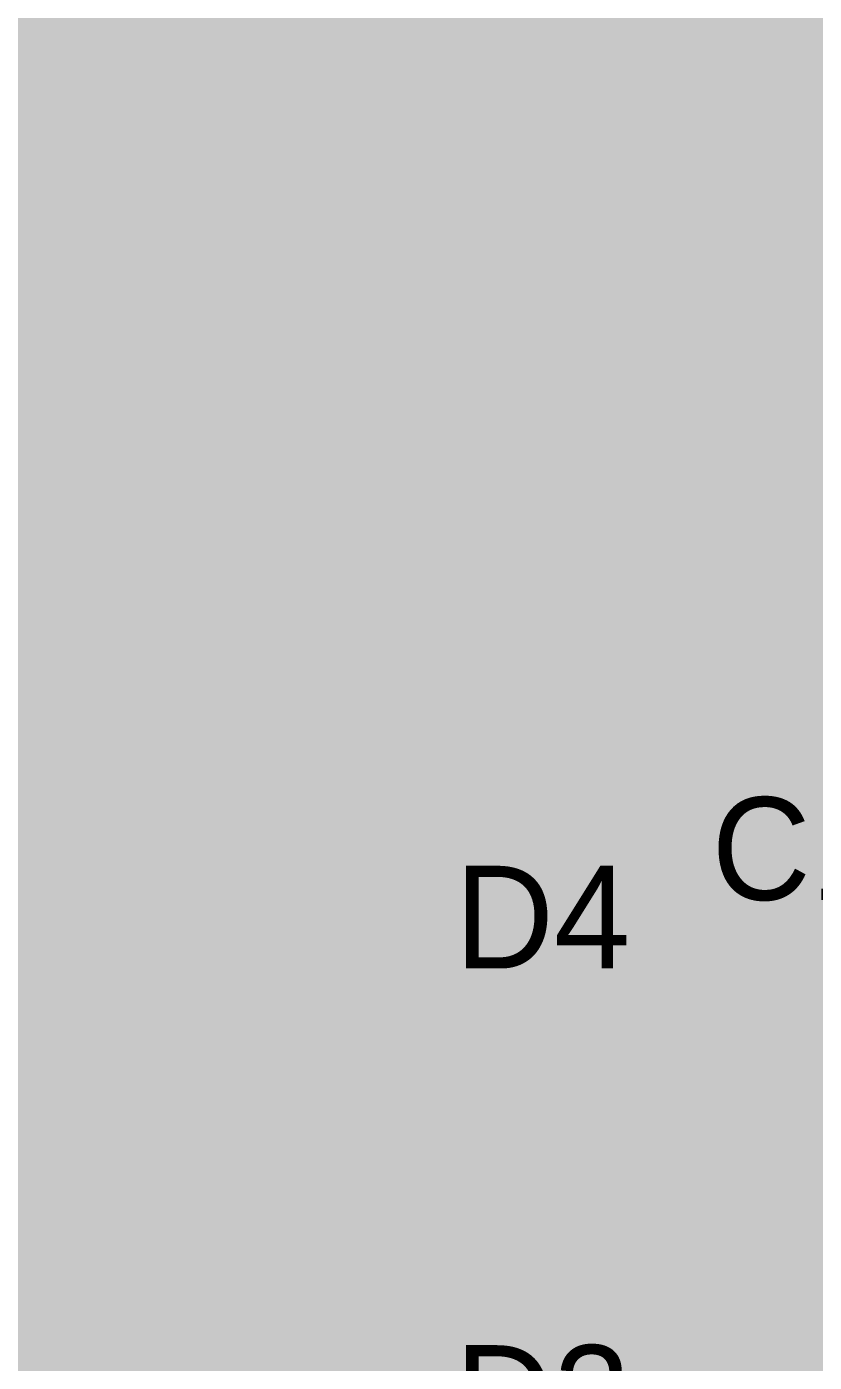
# Model space of a CAD drawing. Header units: millimetres. Extents: x 1.9 to 5.81, y 3 to 5.61.
# Drawn here: x 2.425 to 2.655, y 3.515 to 3.905 of the extents above; entities that cross this region are included whole.
import ezdxf

# ---------------------------------------------------------------- set-up
doc = ezdxf.new("R2010")
doc.units = ezdxf.units.MM
doc.header["$MEASUREMENT"] = 0
for name, color, linetype in [('BottomLayer', 5, 'Continuous'), ('BottomOverlay', 54, 'Continuous'), ('BottomSolder', 6, 'Continuous'), ('MultiLayer', 9, 'Continuous'), ('TopLayer', 1, 'Continuous'), ('TopOverlay', 2, 'Continuous'), ('TopPaste', 8, 'Continuous'), ('TopSolder', 216, 'Continuous')]:
    doc.layers.add(name, color=color, linetype=linetype)

msp = doc.modelspace()

# ---------------------------------------------------------------- linework, layer by layer
at = {"layer": 'BottomLayer', "const_width": 0.01}
for points in [[(2.59, 3.381), (2.59, 4.505)], [(2.6, 3.381), (2.6, 4.505)], [(2.61, 3.381), (2.61, 4.505)], [(2.58, 3.381), (2.58, 4.24938)], [(2.57, 3.381), (2.57, 4.23646)], [(2.56, 3.381), (2.56, 4.22969)], [(2.53, 3.381), (2.53, 4.22613)], [(2.54, 3.381), (2.54, 4.225)], [(2.55, 3.381), (2.55, 4.22613)], [(2.42, 3.381), (2.42, 4.14709)], [(2.52, 3.381), (2.52, 4.14709)], [(2.43, 3.381), (2.43, 4.13225)], [(2.51, 3.381), (2.51, 4.13225)], [(2.44, 3.381), (2.44, 4.1239)], [(2.5, 3.381), (2.5, 4.1239)], [(2.45, 3.381), (2.45, 4.11877)], [(2.49, 3.381), (2.49, 4.11877)], [(2.46, 3.381), (2.46, 4.11592)], [(2.47, 3.381), (2.47, 4.115)], [(2.48, 3.381), (2.48, 4.11592)], [(2.62, 3.381), (2.62, 4.045)], [(2.63, 3.381), (2.63, 4.045)], [(2.64, 3.381), (2.64, 3.93438)], [(2.65, 3.381), (2.65, 3.92146)], [(2.66, 3.381), (2.66, 3.91469)], [(2.211, 3.91), (2.67429, 3.91)], [(2.211, 3.9), (2.68821, 3.9)], [(2.211, 3.89), (3.27616, 3.89)], [(2.211, 3.88), (3.02719, 3.88)], [(2.211, 3.87), (3.01, 3.87)], [(2.211, 3.86), (2.98172, 3.86)], [(2.211, 3.85), (2.97258, 3.85)], [(2.211, 3.84), (2.96757, 3.84)], [(2.211, 3.83), (2.96528, 3.83)], [(2.211, 3.82), (2.96528, 3.82)], [(2.211, 3.81), (2.675, 3.81)], [(2.211, 3.8), (2.675, 3.8)], [(2.211, 3.79), (2.675, 3.79)], [(2.211, 3.78), (2.675, 3.78)], [(2.211, 3.77), (2.675, 3.77)], [(2.211, 3.76), (2.675, 3.76)], [(2.211, 3.75), (2.675, 3.75)], [(2.211, 3.74), (2.675, 3.74)], [(2.211, 3.73), (2.675, 3.73)], [(2.211, 3.72), (2.675, 3.72)], [(2.211, 3.71), (2.675, 3.71)], [(2.211, 3.7), (2.675, 3.7)], [(2.211, 3.69), (2.675, 3.69)], [(2.211, 3.68), (2.675, 3.68)], [(2.211, 3.67), (2.675, 3.67)], [(2.211, 3.66), (2.675, 3.66)], [(2.211, 3.65), (2.675, 3.65)], [(2.211, 3.64), (2.675, 3.64)], [(2.211, 3.63), (2.675, 3.63)], [(2.211, 3.62), (2.675, 3.62)], [(2.211, 3.61), (2.675, 3.61)], [(2.211, 3.6), (2.675, 3.6)], [(2.211, 3.59), (2.675, 3.59)], [(2.211, 3.58), (2.675, 3.58)], [(2.211, 3.57), (2.675, 3.57)], [(2.211, 3.56), (2.93, 3.56)], [(2.211, 3.55), (2.90172, 3.55)], [(2.211, 3.54), (2.89258, 3.54)], [(2.211, 3.53), (2.88757, 3.53)], [(2.211, 3.52), (2.88528, 3.52)], [(2.211, 3.51), (2.88528, 3.51)]]:
    msp.add_lwpolyline(points, dxfattribs=at)
at = {"layer": 'BottomLayer', "const_width": 0.02}
msp.add_lwpolyline([(2.65, 3.7, 1), (2.67, 3.7, 1)], format="xyb", close=True, dxfattribs=at)
at = {"layer": 'BottomOverlay', "const_width": 0.01}
for points in [[(2.66, 3.57), (2.66, 3.97)], [(2.66, 3.57), (2.94, 3.57)]]:
    msp.add_lwpolyline(points, dxfattribs=at)
at = {"layer": 'BottomOverlay', "const_width": 0.005}
msp.add_lwpolyline([(2.6575, 3.57, 1), (2.6625, 3.57, 1)], format="xyb", close=True, dxfattribs=at)
msp.add_lwpolyline([(2.6575, 3.57, 1), (2.6625, 3.57, 1)], format="xyb", close=True, dxfattribs=at)
at = {"layer": 'BottomSolder', "const_width": 0.024}
msp.add_lwpolyline([(2.648, 3.7, 1), (2.672, 3.7, 1)], format="xyb", close=True, dxfattribs=at)
msp.add_lwpolyline([(2.648, 3.7, 1), (2.672, 3.7, 1)], format="xyb", close=True, dxfattribs=at)
at = {"layer": 'MultiLayer', "const_width": 0.02}
msp.add_lwpolyline([(2.65, 3.7, 1), (2.67, 3.7, 1)], format="xyb", close=True, dxfattribs=at)
at = {"layer": 'TopLayer'}
for points, const_width in [([(2.49, 3.98), (2.565, 3.905)], 0.03), ([(2.33, 3.97), (2.435, 3.865)], 0.012), ([(2.54, 3.90884), (2.54, 3.96222)], 0.01), ([(2.55, 3.89884), (2.55, 3.95222)], 0.01), ([(2.56, 3.88884), (2.56, 3.94222)], 0.01), ([(2.405, 3.94), (2.455, 3.89)], 0.012), ([(2.57, 3.87884), (2.57, 3.93257)], 0.01), ([(2.57, 3.87884), (2.57, 3.93257)], 0.01), ([(2.565, 3.905), (2.68, 3.905)], 0.03), ([(2.53694, 3.9119), (2.57, 3.87884)], 0.01), ([(2.53884, 3.91), (2.57, 3.91)], 0.01), ([(2.54884, 3.9), (2.57, 3.9)], 0.01), ([(2.455, 3.89), (2.515, 3.89)], 0.012), ([(2.515, 3.89), (2.55, 3.855)], 0.012), ([(2.55884, 3.89), (2.57, 3.89)], 0.01), ([(2.62, 3.88), (2.665, 3.88)], 0.02), ([(2.435, 3.865), (2.5, 3.865)], 0.012), ([(2.5, 3.865), (2.52, 3.845)], 0.012), ([(2.55, 3.79), (2.55, 3.855)], 0.012), ([(2.52, 3.76), (2.52, 3.845)], 0.012), ([(2.44, 3.78), (2.49, 3.73)], 0.03), ([(2.55, 3.79), (2.59, 3.75)], 0.012), ([(2.41, 3.78), (2.46, 3.78)], 0.02), ([(2.46, 3.7), (2.46, 3.78)], 0.02), ([(2.59, 3.76), (2.8, 3.76)], 0.02), ([(2.52, 3.76), (2.63, 3.65)], 0.012), ([(2.59, 3.75), (2.94, 3.75)], 0.012), ([(2.49, 3.67), (2.49, 3.73)], 0.03), ([(2.315, 3.73), (2.42, 3.73)], 0.02), ([(2.42, 3.73), (2.47, 3.68)], 0.02), ([(2.60484, 3.719), (2.725, 3.719)], 0.01), ([(2.60484, 3.719), (2.64284, 3.681)], 0.01), ([(2.61, 3.71384), (2.61, 3.719)], 0.01), ([(2.62, 3.70384), (2.62, 3.719)], 0.01), ([(2.63, 3.69384), (2.63, 3.719)], 0.01), ([(2.64, 3.68384), (2.64, 3.719)], 0.01), ([(2.65, 3.681), (2.65, 3.719)], 0.01), ([(2.66, 3.681), (2.66, 3.719)], 0.01), ([(2.61384, 3.71), (2.725, 3.71)], 0.01), ([(2.66, 3.7), (2.77, 3.7)], 0.03), ([(2.62384, 3.7), (2.725, 3.7)], 0.01), ([(2.41884, 3.695), (2.455, 3.695)], 0.01), ([(2.41884, 3.695), (2.455, 3.65884)], 0.01), ([(2.43, 3.68384), (2.43, 3.695)], 0.01), ([(2.44, 3.67384), (2.44, 3.695)], 0.01), ([(2.45, 3.66384), (2.45, 3.695)], 0.01), ([(2.455, 3.65884), (2.455, 3.695)], 0.01), ([(2.42384, 3.69), (2.455, 3.69)], 0.01), ([(2.545, 3.69116), (2.60806, 3.6281)], 0.01), ([(2.545, 3.64059), (2.545, 3.69116)], 0.01), ([(2.63384, 3.69), (2.725, 3.69)], 0.01), ([(2.55, 3.63934), (2.55, 3.68616)], 0.01), ([(2.39, 3.68), (2.46, 3.61)], 0.012), ([(2.64284, 3.681), (2.725, 3.681)], 0.01), ([(2.43384, 3.68), (2.455, 3.68)], 0.01), ([(2.545, 3.68), (2.55616, 3.68)], 0.01), ([(2.46, 3.67), (2.5, 3.67)], 0.02), ([(2.5, 3.67), (2.54, 3.67)], 0.02), ([(2.56, 3.63369), (2.56, 3.67616)], 0.01), ([(2.44384, 3.67), (2.455, 3.67)], 0.01), ([(2.545, 3.67), (2.56616, 3.67)], 0.01), ([(2.57, 3.62384), (2.57, 3.66616)], 0.01), ([(2.545, 3.66), (2.57616, 3.66)], 0.01), ([(2.58, 3.61384), (2.58, 3.65616)], 0.01), ([(2.545, 3.65), (2.58616, 3.65)], 0.01), ([(2.63, 3.65), (2.94, 3.65)], 0.012), ([(2.59, 3.60384), (2.59, 3.64616)], 0.01), ([(2.54781, 3.64), (2.59616, 3.64)], 0.01), ([(2.6, 3.59384), (2.6, 3.63616)], 0.01), ([(2.56194, 3.6319), (2.72284, 3.471)], 0.01), ([(2.56384, 3.63), (2.60616, 3.63)], 0.01), ([(2.61, 3.58384), (2.61, 3.62631)], 0.01), ([(2.405, 3.62116), (2.42616, 3.6)], 0.01), ([(2.57384, 3.62), (2.62219, 3.62)], 0.01), ([(2.62, 3.57384), (2.62, 3.62066)], 0.01), ([(2.63, 3.619), (2.725, 3.619)], 0.01), ([(2.63, 3.56384), (2.63, 3.619)], 0.01), ([(2.64, 3.55384), (2.64, 3.619)], 0.01), ([(2.65, 3.54384), (2.65, 3.619)], 0.01), ([(2.66, 3.53384), (2.66, 3.619)], 0.01), ([(2.46, 3.61), (2.54, 3.61)], 0.012), ([(2.54, 3.61), (2.71, 3.44)], 0.012), ([(2.58384, 3.61), (2.725, 3.61)], 0.01), ([(2.42, 3.59384), (2.42, 3.60616)], 0.01), ([(2.23364, 3.6), (2.42616, 3.6)], 0.01), ([(2.405, 3.57884), (2.42616, 3.6)], 0.01), ([(2.59384, 3.6), (2.725, 3.6)], 0.01), ([(2.60384, 3.59), (2.725, 3.59)], 0.01), ([(2.39, 3.52), (2.45, 3.58)], 0.012), ([(2.45, 3.58), (2.53, 3.58)], 0.012), ([(2.53, 3.58), (2.7, 3.41)], 0.012), ([(2.61384, 3.58), (2.725, 3.58)], 0.01), ([(2.62384, 3.57), (2.725, 3.57)], 0.01), ([(2.63384, 3.56), (2.725, 3.56)], 0.01), ([(2.505, 3.545), (2.55, 3.5)], 0.03), ([(2.64384, 3.55), (2.725, 3.55)], 0.01), ([(2.41194, 3.4981), (2.455, 3.54116)], 0.01), ([(2.455, 3.495), (2.455, 3.54116)], 0.01), ([(2.65384, 3.54), (2.795, 3.54)], 0.01), ([(2.45, 3.495), (2.45, 3.53616)], 0.01), ([(2.46, 3.53), (2.5, 3.53)], 0.02), ([(2.44384, 3.53), (2.455, 3.53)], 0.01), ([(2.44, 3.495), (2.44, 3.52616)], 0.01), ([(2.545, 3.52116), (2.67806, 3.3881)], 0.01), ([(2.545, 3.475), (2.545, 3.52116)], 0.01), ([(2.43384, 3.52), (2.455, 3.52)], 0.01), ([(2.43, 3.495), (2.43, 3.51616)], 0.01), ([(2.55, 3.335), (2.55, 3.51616)], 0.01), ([(2.42384, 3.51), (2.455, 3.51)], 0.01), ([(2.485, 3.435), (2.55, 3.5)], 0.03), ([(2.545, 3.51), (2.55616, 3.51)], 0.01)]:
    msp.add_lwpolyline(points, dxfattribs=dict(at, const_width=const_width))
for points, const_width in [([(2.5575, 3.905, 1), (2.5725, 3.905, 1)], 0.015), ([(2.5575, 3.905, 1), (2.5725, 3.905, 1)], 0.015), ([(2.53634, 3.91, 1), (2.54134, 3.91, 1)], 0.005), ([(2.5375, 3.90884, 1), (2.5425, 3.90884, 1)], 0.005), ([(2.5675, 3.91, 1), (2.5725, 3.91, 1)], 0.005), ([(2.54634, 3.9, 1), (2.55134, 3.9, 1)], 0.005), ([(2.5675, 3.9, 1), (2.5725, 3.9, 1)], 0.005), ([(2.5475, 3.89884, 1), (2.5525, 3.89884, 1)], 0.005), ([(2.452, 3.89, 1), (2.458, 3.89, 1)], 0.006), ([(2.452, 3.89, 1), (2.458, 3.89, 1)], 0.006), ([(2.512, 3.89, 1), (2.518, 3.89, 1)], 0.006), ([(2.512, 3.89, 1), (2.518, 3.89, 1)], 0.006), ([(2.55634, 3.89, 1), (2.56134, 3.89, 1)], 0.005), ([(2.5575, 3.88884, 1), (2.5625, 3.88884, 1)], 0.005), ([(2.5675, 3.89, 1), (2.5725, 3.89, 1)], 0.005), ([(2.615, 3.88, 1), (2.625, 3.88, 1)], 0.01), ([(2.66, 3.88, 1), (2.67, 3.88, 1)], 0.01), ([(2.5675, 3.87884, 1), (2.5725, 3.87884, 1)], 0.005), ([(2.5675, 3.87884, 1), (2.5725, 3.87884, 1)], 0.005), ([(2.5675, 3.87884, 1), (2.5725, 3.87884, 1)], 0.005), ([(2.432, 3.865, 1), (2.438, 3.865, 1)], 0.006), ([(2.432, 3.865, 1), (2.438, 3.865, 1)], 0.006), ([(2.497, 3.865, 1), (2.503, 3.865, 1)], 0.006), ([(2.497, 3.865, 1), (2.503, 3.865, 1)], 0.006), ([(2.547, 3.855, 1), (2.553, 3.855, 1)], 0.006), ([(2.547, 3.855, 1), (2.553, 3.855, 1)], 0.006), ([(2.517, 3.845, 1), (2.523, 3.845, 1)], 0.006), ([(2.517, 3.845, 1), (2.523, 3.845, 1)], 0.006), ([(2.4325, 3.78, 1), (2.4475, 3.78, 1)], 0.015), ([(2.547, 3.79, 1), (2.553, 3.79, 1)], 0.006), ([(2.547, 3.79, 1), (2.553, 3.79, 1)], 0.006), ([(2.455, 3.78, 1), (2.465, 3.78, 1)], 0.01), ([(2.455, 3.78, 1), (2.465, 3.78, 1)], 0.01), ([(2.585, 3.76, 1), (2.595, 3.76, 1)], 0.01), ([(2.517, 3.76, 1), (2.523, 3.76, 1)], 0.006), ([(2.517, 3.76, 1), (2.523, 3.76, 1)], 0.006), ([(2.587, 3.75, 1), (2.593, 3.75, 1)], 0.006), ([(2.587, 3.75, 1), (2.593, 3.75, 1)], 0.006), ([(2.4825, 3.73, 1), (2.4975, 3.73, 1)], 0.015), ([(2.4825, 3.73, 1), (2.4975, 3.73, 1)], 0.015), ([(2.415, 3.73, 1), (2.425, 3.73, 1)], 0.01), ([(2.415, 3.73, 1), (2.425, 3.73, 1)], 0.01), ([(2.60234, 3.719, 1), (2.60734, 3.719, 1)], 0.005), ([(2.60234, 3.719, 1), (2.60734, 3.719, 1)], 0.005), ([(2.6075, 3.719, 1), (2.6125, 3.719, 1)], 0.005), ([(2.6175, 3.719, 1), (2.6225, 3.719, 1)], 0.005), ([(2.6275, 3.719, 1), (2.6325, 3.719, 1)], 0.005), ([(2.6375, 3.719, 1), (2.6425, 3.719, 1)], 0.005), ([(2.6475, 3.719, 1), (2.6525, 3.719, 1)], 0.005), ([(2.6575, 3.719, 1), (2.6625, 3.719, 1)], 0.005), ([(2.6075, 3.71384, 1), (2.6125, 3.71384, 1)], 0.005), ([(2.65, 3.7, 1), (2.67, 3.7, 1)], 0.02), ([(2.61134, 3.71, 1), (2.61634, 3.71, 1)], 0.005), ([(2.6525, 3.7, 1), (2.6675, 3.7, 1)], 0.015), ([(2.455, 3.7, 1), (2.465, 3.7, 1)], 0.01), ([(2.6175, 3.70384, 1), (2.6225, 3.70384, 1)], 0.005), ([(2.62134, 3.7, 1), (2.62634, 3.7, 1)], 0.005), ([(2.4275, 3.695, 1), (2.4325, 3.695, 1)], 0.005), ([(2.4375, 3.695, 1), (2.4425, 3.695, 1)], 0.005), ([(2.4475, 3.695, 1), (2.4525, 3.695, 1)], 0.005), ([(2.4525, 3.695, 1), (2.4575, 3.695, 1)], 0.005), ([(2.4525, 3.695, 1), (2.4575, 3.695, 1)], 0.005), ([(2.6275, 3.69384, 1), (2.6325, 3.69384, 1)], 0.005), ([(2.42134, 3.69, 1), (2.42634, 3.69, 1)], 0.005), ([(2.4525, 3.69, 1), (2.4575, 3.69, 1)], 0.005), ([(2.5425, 3.69116, 1), (2.5475, 3.69116, 1)], 0.005), ([(2.5425, 3.69116, 1), (2.5475, 3.69116, 1)], 0.005), ([(2.63134, 3.69, 1), (2.63634, 3.69, 1)], 0.005), ([(2.465, 3.68, 1), (2.475, 3.68, 1)], 0.01), ([(2.5475, 3.68616, 1), (2.5525, 3.68616, 1)], 0.005), ([(2.4275, 3.68384, 1), (2.4325, 3.68384, 1)], 0.005), ([(2.6375, 3.68384, 1), (2.6425, 3.68384, 1)], 0.005), ([(2.64034, 3.681, 1), (2.64534, 3.681, 1)], 0.005), ([(2.64034, 3.681, 1), (2.64534, 3.681, 1)], 0.005), ([(2.6475, 3.681, 1), (2.6525, 3.681, 1)], 0.005), ([(2.6575, 3.681, 1), (2.6625, 3.681, 1)], 0.005), ([(2.43134, 3.68, 1), (2.43634, 3.68, 1)], 0.005), ([(2.4525, 3.68, 1), (2.4575, 3.68, 1)], 0.005), ([(2.4825, 3.67, 1), (2.4975, 3.67, 1)], 0.015), ([(2.5425, 3.68, 1), (2.5475, 3.68, 1)], 0.005), ([(2.55366, 3.68, 1), (2.55866, 3.68, 1)], 0.005), ([(2.4375, 3.67384, 1), (2.4425, 3.67384, 1)], 0.005), ([(2.455, 3.67, 1), (2.465, 3.67, 1)], 0.01), ([(2.495, 3.67, 1), (2.505, 3.67, 1)], 0.01), ([(2.495, 3.67, 1), (2.505, 3.67, 1)], 0.01), ([(2.535, 3.67, 1), (2.545, 3.67, 1)], 0.01), ([(2.5575, 3.67616, 1), (2.5625, 3.67616, 1)], 0.005), ([(2.44134, 3.67, 1), (2.44634, 3.67, 1)], 0.005), ([(2.4525, 3.67, 1), (2.4575, 3.67, 1)], 0.005), ([(2.5425, 3.67, 1), (2.5475, 3.67, 1)], 0.005), ([(2.56366, 3.67, 1), (2.56866, 3.67, 1)], 0.005), ([(2.5675, 3.66616, 1), (2.5725, 3.66616, 1)], 0.005), ([(2.4475, 3.66384, 1), (2.4525, 3.66384, 1)], 0.005), ([(2.4525, 3.65884, 1), (2.4575, 3.65884, 1)], 0.005), ([(2.4525, 3.65884, 1), (2.4575, 3.65884, 1)], 0.005), ([(2.5425, 3.66, 1), (2.5475, 3.66, 1)], 0.005), ([(2.57366, 3.66, 1), (2.57866, 3.66, 1)], 0.005), ([(2.5775, 3.65616, 1), (2.5825, 3.65616, 1)], 0.005), ([(2.5425, 3.65, 1), (2.5475, 3.65, 1)], 0.005), ([(2.58366, 3.65, 1), (2.58866, 3.65, 1)], 0.005), ([(2.627, 3.65, 1), (2.633, 3.65, 1)], 0.006), ([(2.627, 3.65, 1), (2.633, 3.65, 1)], 0.006), ([(2.5875, 3.64616, 1), (2.5925, 3.64616, 1)], 0.005), ([(2.5425, 3.64059, 1), (2.5475, 3.64059, 1)], 0.005), ([(2.5425, 3.64059, 1), (2.5475, 3.64059, 1)], 0.005), ([(2.5425, 3.64059, 1), (2.5475, 3.64059, 1)], 0.005), ([(2.54531, 3.64, 1), (2.55031, 3.64, 1)], 0.005), ([(2.5475, 3.63934, 1), (2.5525, 3.63934, 1)], 0.005), ([(2.59366, 3.64, 1), (2.59866, 3.64, 1)], 0.005), ([(2.5975, 3.63616, 1), (2.6025, 3.63616, 1)], 0.005), ([(2.5575, 3.63369, 1), (2.5625, 3.63369, 1)], 0.005), ([(2.55942, 3.63192, 1), (2.56442, 3.63192, 1)], 0.005), ([(2.55944, 3.6319, 1), (2.56444, 3.6319, 1)], 0.005), ([(2.55944, 3.6319, 1), (2.56444, 3.6319, 1)], 0.005), ([(2.56134, 3.63, 1), (2.56634, 3.63, 1)], 0.005), ([(2.60366, 3.63, 1), (2.60866, 3.63, 1)], 0.005), ([(2.60556, 3.6281, 1), (2.61056, 3.6281, 1)], 0.005), ([(2.60556, 3.6281, 1), (2.61056, 3.6281, 1)], 0.005), ([(2.60558, 3.62808, 1), (2.61058, 3.62808, 1)], 0.005), ([(2.6075, 3.62631, 1), (2.6125, 3.62631, 1)], 0.005), ([(2.5675, 3.62384, 1), (2.5725, 3.62384, 1)], 0.005), ([(2.57134, 3.62, 1), (2.57634, 3.62, 1)], 0.005), ([(2.6175, 3.62066, 1), (2.6225, 3.62066, 1)], 0.005), ([(2.61969, 3.62, 1), (2.62469, 3.62, 1)], 0.005), ([(2.6275, 3.619, 1), (2.6325, 3.619, 1)], 0.005), ([(2.6275, 3.619, 1), (2.6325, 3.619, 1)], 0.005), ([(2.6275, 3.619, 1), (2.6325, 3.619, 1)], 0.005), ([(2.6275, 3.619, 1), (2.6325, 3.619, 1)], 0.005), ([(2.6375, 3.619, 1), (2.6425, 3.619, 1)], 0.005), ([(2.6475, 3.619, 1), (2.6525, 3.619, 1)], 0.005), ([(2.6575, 3.619, 1), (2.6625, 3.619, 1)], 0.005), ([(2.457, 3.61, 1), (2.463, 3.61, 1)], 0.006), ([(2.457, 3.61, 1), (2.463, 3.61, 1)], 0.006), ([(2.537, 3.61, 1), (2.543, 3.61, 1)], 0.006), ([(2.537, 3.61, 1), (2.543, 3.61, 1)], 0.006), ([(2.5775, 3.61384, 1), (2.5825, 3.61384, 1)], 0.005), ([(2.58134, 3.61, 1), (2.58634, 3.61, 1)], 0.005), ([(2.4175, 3.60616, 1), (2.4225, 3.60616, 1)], 0.005), ([(2.5875, 3.60384, 1), (2.5925, 3.60384, 1)], 0.005), ([(2.42366, 3.6, 1), (2.42866, 3.6, 1)], 0.005), ([(2.42366, 3.6, 1), (2.42866, 3.6, 1)], 0.005), ([(2.42366, 3.6, 1), (2.42866, 3.6, 1)], 0.005), ([(2.59134, 3.6, 1), (2.59634, 3.6, 1)], 0.005), ([(2.4175, 3.59384, 1), (2.4225, 3.59384, 1)], 0.005), ([(2.5975, 3.59384, 1), (2.6025, 3.59384, 1)], 0.005), ([(2.60134, 3.59, 1), (2.60634, 3.59, 1)], 0.005), ([(2.6075, 3.58384, 1), (2.6125, 3.58384, 1)], 0.005), ([(2.447, 3.58, 1), (2.453, 3.58, 1)], 0.006), ([(2.447, 3.58, 1), (2.453, 3.58, 1)], 0.006), ([(2.527, 3.58, 1), (2.533, 3.58, 1)], 0.006), ([(2.527, 3.58, 1), (2.533, 3.58, 1)], 0.006), ([(2.61134, 3.58, 1), (2.61634, 3.58, 1)], 0.005), ([(2.6175, 3.57384, 1), (2.6225, 3.57384, 1)], 0.005), ([(2.62134, 3.57, 1), (2.62634, 3.57, 1)], 0.005), ([(2.6275, 3.56384, 1), (2.6325, 3.56384, 1)], 0.005), ([(2.63134, 3.56, 1), (2.63634, 3.56, 1)], 0.005), ([(2.4975, 3.545, 1), (2.5125, 3.545, 1)], 0.015), ([(2.6375, 3.55384, 1), (2.6425, 3.55384, 1)], 0.005), ([(2.64134, 3.55, 1), (2.64634, 3.55, 1)], 0.005), ([(2.4525, 3.54116, 1), (2.4575, 3.54116, 1)], 0.005), ([(2.4525, 3.54116, 1), (2.4575, 3.54116, 1)], 0.005), ([(2.6475, 3.54384, 1), (2.6525, 3.54384, 1)], 0.005), ([(2.65134, 3.54, 1), (2.65634, 3.54, 1)], 0.005), ([(2.4475, 3.53616, 1), (2.4525, 3.53616, 1)], 0.005), ([(2.455, 3.53, 1), (2.465, 3.53, 1)], 0.01), ([(2.495, 3.53, 1), (2.505, 3.53, 1)], 0.01), ([(2.6575, 3.53384, 1), (2.6625, 3.53384, 1)], 0.005), ([(2.44134, 3.53, 1), (2.44634, 3.53, 1)], 0.005), ([(2.4525, 3.53, 1), (2.4575, 3.53, 1)], 0.005), ([(2.4375, 3.52616, 1), (2.4425, 3.52616, 1)], 0.005), ([(2.5425, 3.52116, 1), (2.5475, 3.52116, 1)], 0.005), ([(2.5425, 3.52116, 1), (2.5475, 3.52116, 1)], 0.005), ([(2.43134, 3.52, 1), (2.43634, 3.52, 1)], 0.005), ([(2.4525, 3.52, 1), (2.4575, 3.52, 1)], 0.005), ([(2.4275, 3.51616, 1), (2.4325, 3.51616, 1)], 0.005), ([(2.5475, 3.51616, 1), (2.5525, 3.51616, 1)], 0.005), ([(2.42134, 3.51, 1), (2.42634, 3.51, 1)], 0.005), ([(2.4525, 3.51, 1), (2.4575, 3.51, 1)], 0.005), ([(2.5425, 3.5, 1), (2.5575, 3.5, 1)], 0.015), ([(2.5425, 3.5, 1), (2.5575, 3.5, 1)], 0.015), ([(2.5425, 3.51, 1), (2.5475, 3.51, 1)], 0.005), ([(2.55366, 3.51, 1), (2.55866, 3.51, 1)], 0.005)]:
    msp.add_lwpolyline(points, format="xyb", close=True, dxfattribs=dict(at, const_width=const_width))
at = {"layer": 'TopLayer', "const_width": 0.01}
for points in [[(2.545, 3.64059, -0.157372), (2.56194, 3.6319)], [(2.545, 3.64059, -0.157124), (2.56192, 3.63192)], [(2.63, 3.619, -0.199163), (2.60806, 3.6281)], [(2.63, 3.619, -0.198912), (2.60808, 3.62808)]]:
    msp.add_lwpolyline(points, format="xyb", dxfattribs=at)
at = {"layer": 'TopLayer'}
for points in [[(2.645, 3.85), (2.645, 3.91), (2.595, 3.85), (2.595, 3.91)], [(2.43, 3.72), (2.49, 3.72), (2.43, 3.84), (2.49, 3.84)], [(2.645, 3.76), (2.645, 3.82), (2.595, 3.76), (2.595, 3.82)], [(2.52, 3.7), (2.48, 3.7), (2.52, 3.64), (2.48, 3.64)], [(2.52, 3.56), (2.48, 3.56), (2.52, 3.5), (2.48, 3.5)]]:
    msp.add_solid(points, dxfattribs=at)
at = {"layer": 'TopOverlay'}
for points, const_width in [([(2.52, 3.895), (2.52, 3.985)], 0.012), ([(2.575, 3.855), (2.575, 3.93)], 0.012), ([(2.46, 3.895), (2.52, 3.895)], 0.012), ([(2.44, 3.85), (2.5, 3.85)], 0.01), ([(2.5, 3.71), (2.5, 3.85)], 0.01), ([(2.575, 3.74), (2.575, 3.815)], 0.012), ([(2.575, 3.74), (2.665, 3.74)], 0.012), ([(2.47, 3.715), (2.53, 3.715)], 0.012), ([(2.53, 3.625), (2.53, 3.715)], 0.012), ([(2.44, 3.71), (2.5, 3.71)], 0.01), ([(2.47, 3.625), (2.53, 3.625)], 0.012), ([(2.47, 3.575), (2.53, 3.575)], 0.012), ([(2.53, 3.485), (2.53, 3.575)], 0.012)]:
    msp.add_lwpolyline(points, dxfattribs=dict(at, const_width=const_width))
for points, const_width in [([(2.457, 3.895, 1), (2.463, 3.895, 1)], 0.006), ([(2.517, 3.895, 1), (2.523, 3.895, 1)], 0.006), ([(2.517, 3.895, 1), (2.523, 3.895, 1)], 0.006), ([(2.572, 3.855, 1), (2.578, 3.855, 1)], 0.006), ([(2.4375, 3.85, 1), (2.4425, 3.85, 1)], 0.005), ([(2.4975, 3.85, 1), (2.5025, 3.85, 1)], 0.005), ([(2.4975, 3.85, 1), (2.5025, 3.85, 1)], 0.005), ([(2.572, 3.815, 1), (2.578, 3.815, 1)], 0.006), ([(2.572, 3.74, 1), (2.578, 3.74, 1)], 0.006), ([(2.572, 3.74, 1), (2.578, 3.74, 1)], 0.006), ([(2.467, 3.715, 1), (2.473, 3.715, 1)], 0.006), ([(2.527, 3.715, 1), (2.533, 3.715, 1)], 0.006), ([(2.527, 3.715, 1), (2.533, 3.715, 1)], 0.006), ([(2.4375, 3.71, 1), (2.4425, 3.71, 1)], 0.005), ([(2.4975, 3.71, 1), (2.5025, 3.71, 1)], 0.005), ([(2.4975, 3.71, 1), (2.5025, 3.71, 1)], 0.005), ([(2.467, 3.625, 1), (2.473, 3.625, 1)], 0.006), ([(2.527, 3.625, 1), (2.533, 3.625, 1)], 0.006), ([(2.527, 3.625, 1), (2.533, 3.625, 1)], 0.006), ([(2.467, 3.575, 1), (2.473, 3.575, 1)], 0.006), ([(2.527, 3.575, 1), (2.533, 3.575, 1)], 0.006), ([(2.527, 3.575, 1), (2.533, 3.575, 1)], 0.006)]:
    msp.add_lwpolyline(points, format="xyb", close=True, dxfattribs=dict(at, const_width=const_width))
at = {"layer": 'TopPaste'}
for points in [[(2.645, 3.85), (2.645, 3.91), (2.595, 3.85), (2.595, 3.91)], [(2.645, 3.85), (2.645, 3.91), (2.595, 3.85), (2.595, 3.91)], [(2.43, 3.72), (2.49, 3.72), (2.43, 3.84), (2.49, 3.84)], [(2.43, 3.72), (2.49, 3.72), (2.43, 3.84), (2.49, 3.84)], [(2.645, 3.76), (2.645, 3.82), (2.595, 3.76), (2.595, 3.82)], [(2.645, 3.76), (2.645, 3.82), (2.595, 3.76), (2.595, 3.82)], [(2.52, 3.7), (2.48, 3.7), (2.52, 3.64), (2.48, 3.64)], [(2.52, 3.7), (2.48, 3.7), (2.52, 3.64), (2.48, 3.64)], [(2.52, 3.56), (2.48, 3.56), (2.52, 3.5), (2.48, 3.5)], [(2.52, 3.56), (2.48, 3.56), (2.52, 3.5), (2.48, 3.5)]]:
    msp.add_solid(points, dxfattribs=at)
at = {"layer": 'TopSolder', "const_width": 0.024}
msp.add_lwpolyline([(2.648, 3.7, 1), (2.672, 3.7, 1)], format="xyb", close=True, dxfattribs=at)
msp.add_lwpolyline([(2.648, 3.7, 1), (2.672, 3.7, 1)], format="xyb", close=True, dxfattribs=at)
at = {"layer": 'TopSolder'}
for points in [[(2.649, 3.846), (2.649, 3.914), (2.591, 3.846), (2.591, 3.914)], [(2.649, 3.846), (2.649, 3.914), (2.591, 3.846), (2.591, 3.914)], [(2.426, 3.716), (2.494, 3.716), (2.426, 3.844), (2.494, 3.844)], [(2.426, 3.716), (2.494, 3.716), (2.426, 3.844), (2.494, 3.844)], [(2.649, 3.756), (2.649, 3.824), (2.591, 3.756), (2.591, 3.824)], [(2.649, 3.756), (2.649, 3.824), (2.591, 3.756), (2.591, 3.824)], [(2.524, 3.704), (2.476, 3.704), (2.524, 3.636), (2.476, 3.636)], [(2.524, 3.704), (2.476, 3.704), (2.524, 3.636), (2.476, 3.636)], [(2.524, 3.564), (2.476, 3.564), (2.524, 3.496), (2.476, 3.496)], [(2.524, 3.564), (2.476, 3.564), (2.524, 3.496), (2.476, 3.496)]]:
    msp.add_solid(points, dxfattribs=at)

# ---------------------------------------------------------------- texts
at = {"layer": 'TopOverlay'}
for s, p in [('C16', (2.625, 3.65)), ('D4', (2.55, 3.63)), ('D3', (2.55, 3.49))]:
    msp.add_text(s, height=0.03, rotation=360, dxfattribs=at).set_placement(p)

doc.saveas('drawing.dxf')
